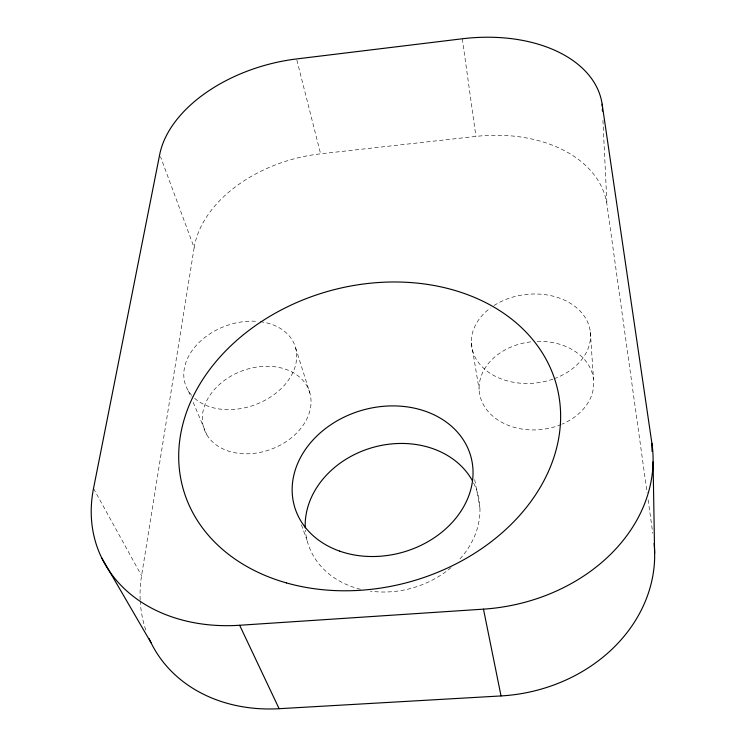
<?xml version="1.0" encoding="UTF-8"?>
<svg xmlns="http://www.w3.org/2000/svg" width="746" height="746" viewBox="0 0 746 746"><rect width="100%" height="100%" fill="white"/><g stroke="black" fill="none" stroke-linecap="round" stroke-linejoin="round"><path stroke-width="0.56" stroke-dasharray="3.73 2.8" d="M140.164 599.812A155.727 128.582 -24.8 0 1 141.572 575.707L194.156 247.663L160.502 156.679M194.156 247.663A124.535 84.373 -15.1 0 1 320.612 153.816L475.92 136.406A126.96 86.89 -8.9 0 1 606.983 204.702L647.146 492.892M93.52 488.453L141.572 575.707M188.337 390.839L190.995 397.142M193.205 402.392L206.903 434.927M301.431 524.876L306.988 540.104M295.603 347.832L309.879 393.058A55.894 41.785 -20.5 0 1 239.764 453.465A55.894 41.785 -20.5 0 1 220.406 383.593A55.894 41.785 -20.5 0 1 309.879 393.058M296.861 60.072L320.612 153.816M474.689 479.594L479.93 507.821M471.341 342.88L479.118 389.384M648.115 499.811L652.778 533.241M462.324 38.773L475.92 136.406M590.338 331.923L593.518 379.388M602.927 120.348L606.983 204.702M145.778 629.988A155.727 128.582 -24.8 0 1 140.22 600.95M473.561 482.923A88.476 73.005 -16 0 1 458.361 560.684M451.097 567.547A88.476 73.005 -16 0 1 370.417 591.149M360.449 589.256A88.476 73.005 -16 0 1 305.375 530.108M537.176 341.379A57.442 44.145 -5.8 0 1 592.259 373.345A57.442 44.145 -5.8 0 1 562.288 424.045M561.216 424.502A57.442 44.145 -5.8 0 1 480.965 399.157A57.442 44.145 -5.8 0 1 532.709 341.659M494.011 305.506A59.783 44.527 -6.4 0 1 582.3 313.506A59.783 44.527 -6.4 0 1 554.008 378.754M552.945 379.136A59.783 44.527 -6.4 0 1 480.508 365.036A59.783 44.527 -6.4 0 1 490.439 307.967M260.233 321.675A58.113 42.056 -20 0 1 283.993 385.673A58.113 42.056 -20 0 1 192.505 396.257M191.722 395.399A58.113 42.056 -20 0 1 196.273 345.398A58.113 42.056 -20 0 1 258.079 321.442"/><path stroke-width="1.12" d="M239.643 625.26L483.483 609.146A172.708 139.474 -9.1 0 0 651.901 443.32L602.143 104.17A136.471 86.536 -9.4 0 0 462.324 38.773L296.572 58.943A133.693 83.832 -14.9 0 0 159.7 154.515L93.52 488.453A170.125 132.471 -22.8 0 0 239.643 625.26L279.125 708.7L501.032 695.934A157.751 134.895 -8 0 0 654.671 556.936L653.076 461.895M101.642 557.803L151 642.679M483.483 609.146L501.032 695.934M602.143 104.17L602.255 106.482M602.367 108.795L602.479 111.107M651.901 443.32L652.041 451.386M654.111 543.433A157.751 134.895 -8 0 1 654.671 553.551M279.125 708.7A155.727 128.582 -24.8 0 1 149.079 638.52M305.235 527.842A88.476 73.005 -16 0 1 373.075 447.386A88.476 73.005 -16 0 1 472.516 480.928M339.579 551.098A91.655 73.854 -15.8 0 0 473.011 470.567A91.655 73.854 -15.8 0 0 335.187 421.956A91.655 73.854 -15.8 0 0 339.579 551.098M286.417 582.906A193.746 150.916 -15.6 0 0 560.125 405.311A193.746 150.916 -15.6 0 0 262.452 320.92A193.746 150.916 -15.6 0 0 286.417 582.906"/></g></svg>
